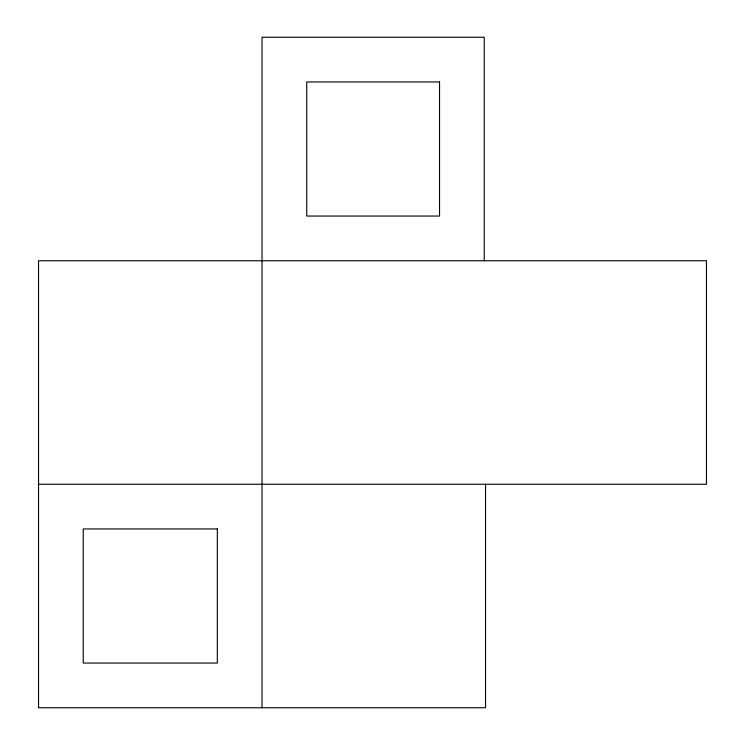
<?xml version="1.0" encoding="UTF-8"?>
<svg xmlns="http://www.w3.org/2000/svg" width="745" height="745" viewBox="0 0 745 745"><rect width="100%" height="100%" fill="white"/><g stroke="black" fill="none" stroke-linecap="round" stroke-linejoin="round"><path stroke-width="1.12" d="M38.535 484.25L706.465 484.25L706.465 260.75L38.535 260.75L38.535 707.75L485.535 707.75L485.535 484.25M484.25 260.75L484.25 37.25L262.035 37.25L262.035 707.75M439.55 81.95L306.735 81.95L306.735 216.05L439.55 216.05L439.55 81.95M217.326 528.95L83.235 528.95L83.235 663.05L217.335 663.05L217.335 528.95"/></g></svg>
